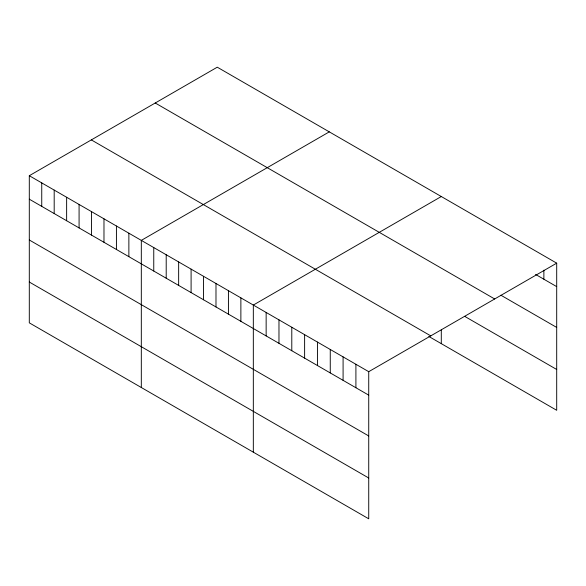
<?xml version="1.0" encoding="UTF-8"?>
<svg xmlns="http://www.w3.org/2000/svg" width="586" height="586" viewBox="0 0 586 586"><rect width="100%" height="100%" fill="white"/><g stroke="black" fill="none" stroke-linecap="round" stroke-linejoin="round"><path stroke-width="0.88" d="M29.3 175.712L368.733 371.685L368.733 518.808L29.3 322.842L29.3 175.712L217.267 67.192L556.7 263.158L556.7 410.288L428.849 336.467M329.281 131.865L141.314 240.385L141.314 387.507M441.295 196.53L253.328 305.057L253.328 452.18M368.733 371.685L556.7 263.158M535.582 274.431L556.7 286.627M500.883 295.205L556.7 327.435M155.239 103.004L494.672 298.97M464.676 316.345L556.7 369.48M91.328 139.9L430.761 335.873M29.3 199.181L368.733 395.147M29.3 239.989L368.733 435.955M29.3 282.034L368.733 478M543.874 270.197L543.874 279.222M441.295 330.05L441.295 343.652M355.907 364.28L355.907 387.742M343.088 356.874L343.088 380.343M330.262 349.476L330.262 372.938M317.436 342.07L317.436 365.532M304.617 334.665L304.617 358.134M291.791 327.266L291.791 350.728M278.973 319.861L278.973 343.323M266.147 312.455L266.147 335.925M240.875 297.871L240.875 321.333M228.43 290.685L228.43 314.147M215.985 283.499L215.985 306.961M203.54 276.314L203.54 299.776M191.095 269.128L191.095 292.59M178.649 261.942L178.649 285.404M166.204 254.756L166.204 278.218M153.759 247.57L153.759 271.032M128.869 233.199L128.869 256.661M116.424 226.013L116.424 249.475M103.978 218.827L103.978 242.289M91.526 211.641L91.526 235.103M79.081 204.455L79.081 227.917M66.636 197.27L66.636 220.732M54.19 190.084L54.19 213.553M41.745 182.898L41.745 206.367"/></g></svg>
